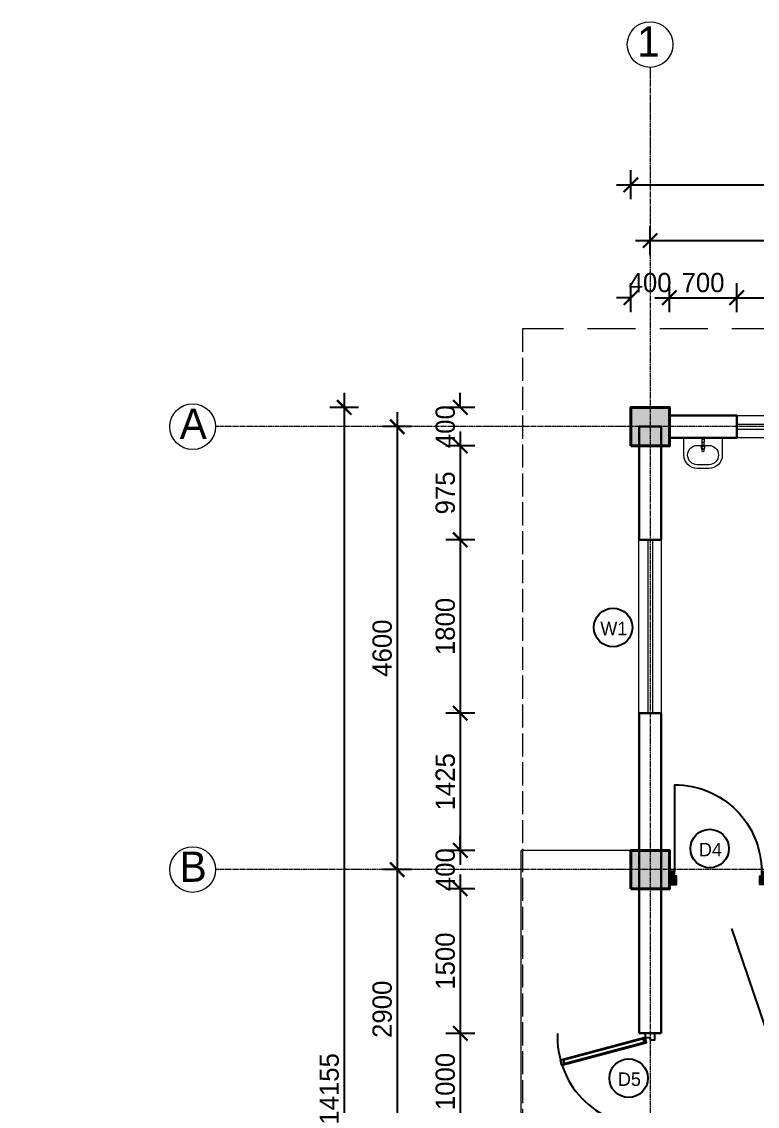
# Model space of a CAD drawing. Header units: inches. Extents: x -3071 to 2534411, y -17796 to 388172.
# Drawn here: x 1604222 to 1611865, y 305637 to 316900 of the extents above; entities that cross this region are included whole.
import ezdxf
from ezdxf.enums import TextEntityAlignment as Align

# ---------------------------------------------------------------- set-up
doc = ezdxf.new("R2010")
doc.units = ezdxf.units.IN
doc.header["$MEASUREMENT"] = 0
for name, pattern in [('ACAD_ISO08W100', [36, 24, -3, 6, -3]), ('DASHED', [0.75, 0.5, -0.25]), ('Hidden', [15, 12, -3])]:
    doc.linetypes.add(name, pattern=pattern)
for name, color, linetype, lineweight in [('001-Archi- Opening', 90, 'Continuous', 25), ('001-Archi-Opening Tags', 14, 'Continuous', 25), ('001-Archi-Sanitary', 130, 'Continuous', 5), ('002-Archi- Opening', 90, 'Continuous', 25), ('A .09 overhang', 1, 'Continuous', 9), ('A .4 col', 5, 'Continuous', 40), ('A 0.13 dw', 3, 'Continuous', 13), ('A 0.13 IND DIM', 240, 'Continuous', 13), ('A 0.18 steps', 6, 'Continuous', 18), ('cen', 50, 'ACAD_ISO08W100', 5), ('dotted line', 1, 'DASHED', 9), ('Grid Tag', 6, 'Continuous', 20), ('p1 walls stone outline', 4, 'Continuous', 30)]:
    doc.layers.add(name, color=color, linetype=linetype, lineweight=lineweight)
doc.styles.add('Archi 100', font='GOTHIC.TTF', dxfattribs={"height": 200})
doc.styles.add('CG', font='GOTHIC.TTF', dxfattribs={"height": 40})
doc.styles.get("Standard").update_dxf_attribs({"font": 'GOTHIC.TTF'})
doc.dimstyles.new('Archi 100', dxfattribs={"dimtxt": 200, "dimasz": 150, "dimexe": 150, "dimexo": 300, "dimgap": 50, "dimtad": 1, "dimdec": 0, "dimrnd": 5, "dimzin": 0, "dimdsep": 46, "dimtxsty": 'Archi 100', "dimblk": 'ARCHTICK', "dimcen": 0.09, "dimdle": 150, "dimclrd": 256, "dimclre": 256, "dimclrt": 256, "dimadec": 0, "dimazin": 0, "dimtfac": 1, "dimtdec": 0, "dimtix": 1, "dimtofl": 0, "dimtmove": 0, "dimatfit": 3, "dimfxl": 150, "dimfxlon": 1, "dimtolj": 1, "dimtzin": 0, "dimlwd": -1, "dimlwe": -1, "dimarcsym": 0})

# ---------------------------------------------------------------- blocks, each defined once
blk = doc.blocks.new('W2')
at = {"layer": 'A 0.13 dw'}
for points in [[(143910, 195589), (143910, 195359), (142110, 195359), (142110, 195589)], [(142110, 195446), (143910, 195446), (143910, 195496), (142110, 195496)]]:
    blk.add_lwpolyline(points, close=True, dxfattribs=at)
blk = doc.blocks.new('grid')
at = {"layer": 'Grid Tag', "linetype": 'Continuous', "ltscale": 30}
blk.add_circle((51, 48), 264, dxfattribs=at)
blk.add_attdef('GRID', (-143, -93), '', height=200)
blk = doc.blocks.new('window tag')
blk.add_circle((0, 0), 200)
at = {"style": 'Archi 100', "flags": 1}
for tag, p in [('WIDTH', (15, 174.5)), ('HEIGHT', (-4.5, -348.5))]:
    blk.add_attdef(tag, p, '', height=200, dxfattribs=at)
at = {"style": 'Archi 100'}
blk.add_attdef('SYMBOL', text='', height=200, dxfattribs=at).set_placement((8, -10.5), align=Align.MIDDLE_CENTER)
blk = doc.blocks.new('tap bib short neck plan')
at = {"linetype": 'Continuous'}
blk.add_lwpolyline([(39, 10), (0, 10), (0, -10), (39, -10)], dxfattribs=at)
blk.add_lwpolyline([(74, -8), (95, -8, 1), (95, 8), (74, 8)], format="xyb", dxfattribs=at)
for radius in [20, 15]:
    blk.add_circle((56, 0), radius, dxfattribs=at)
blk = doc.blocks.new('washbasin plan 0400w with tap')
blk.add_lwpolyline([(60, 320, -0.312376), (60, 320), (-60, 320, 0.414214), (-200, 180), (-200, 0), (200, 0), (200, 180, 0.414214)], format="xyb", close=True)
blk.add_lwpolyline([(10, 80), (60, 80, 1), (60, 280), (-60, 280, 1), (-60, 80), (-10, 80)], format="xyb")
at = {"linetype": 'Continuous'}
for points in [[(-14, 45), (14, 45), (14, 15), (-14, 15)], [(-10, 15), (10, 15), (10, 0), (-10, 0)]]:
    blk.add_lwpolyline(points, close=True, dxfattribs=at)
at = {"ltscale": 100, "rotation": 90}
blk.add_blockref('tap bib short neck plan', (0, 45), dxfattribs=at)
blk = doc.blocks.new('*U718')
at = {"ltscale": 100}
for points in [[(5, 50), (5, -50), (55, -50), (55, 15), (40, 15), (40, 50)], [(745, 50), (745, -50), (695, -50), (695, 15), (710, 15), (710, 50)]]:
    blk.add_hatch(color=256, dxfattribs=at).paths.add_polyline_path(points)
blk.add_lwpolyline([(43, 50), (43, 716, -0.414214), (709, 50)], format="xyb", dxfattribs=at)
for points in [[(5, 50), (5, -50), (55, -50), (55, 15), (40, 15), (40, 50)], [(745, 50), (745, -50), (695, -50), (695, 15), (710, 15), (710, 50)]]:
    blk.add_lwpolyline(points, close=True)
blk = doc.blocks.new('nd4 plan')
for p, q in [((669, 921, 0), (720, 935, 0)), ((676, 895, 0), (669, 921, 0)), ((684, 897, 0), (720, 906, 0)), ((727, 908, 0), (720, 935, 0)), ((720, 906, 0), (727, 908, 0)), ((942, 75), (720, 906, 0)), ((956, 55), (727, 908, 0)), ((684, 897, 0), (676, 895, 0)), ((676, 895, 0), (899, 63)), ((899, 63), (676, 895, 0)), ((906, 65), (684, 897, 0)), ((950, 77), (899, 63)), ((899, 63), (905, 41)), ((905, 41), (956, 55)), ((906, 65), (942, 75))]:
    blk.add_line(p, q)
for points in [[(956, 5), (933, 5), (933, -45), (1000, -45), (1000, 55), (956, 55), (727, 908), (720, 935), (669, 921), (676, 895), (899, 63), (899, 63), (905, 41), (956, 55)], [(942, 75), (720, 906), (684, 897), (906, 65)], [(0, -45), (0, 55), (44, 55), (44, 5), (67, 5), (67, -45)]]:
    blk.add_lwpolyline(points, close=True)
blk.add_arc((956, 55), 912, 87.2417, 179.9999)
blk = doc.blocks.new('_ArchTick')
at = {"color": 0, "linetype": 'ByBlock', "const_width": 0.15}
blk.add_lwpolyline([(-0.5, -0.5), (0.5, 0.5)], dxfattribs=at)
blk = doc.blocks.new('*D1291')
at = {"transparency": 16777216}
for p, q in [((1610551, 313884), (1610551, 314184)), ((1610951, 313884), (1610951, 314184)), ((1610551, 314034), (1610401, 314034)), ((1610951, 314034), (1611101, 314034))]:
    blk.add_line(p, q, dxfattribs=at)
at = {"layer": 'Defpoints', "color": 0, "transparency": 16777216}
for p in [(1610951, 314034), (1610551, 312895), (1610951, 312895)]:
    blk.add_point(p, dxfattribs=at)
at = {"transparency": 16777216, "xscale": 150, "yscale": 150, "zscale": 150}
blk.add_blockref('_ArchTick', (1610551, 314034), dxfattribs=at)
at = {"transparency": 16777216, "xscale": 150, "yscale": 150, "zscale": 150, "rotation": 180}
blk.add_blockref('_ArchTick', (1610951, 314034), dxfattribs=at)
at = {"transparency": 16777216, "insert": (1610751, 314190), "char_height": 200, "attachment_point": 5, "style": 'Archi 100'}
blk.add_mtext('\\A1;400', dxfattribs=at)
blk = doc.blocks.new('*D1292')
at = {"transparency": 16777216}
for p, q in [((1610951, 313884), (1610951, 314184)), ((1611651, 313884), (1611651, 314184)), ((1610801, 314034), (1611801, 314034))]:
    blk.add_line(p, q, dxfattribs=at)
at = {"layer": 'Defpoints', "color": 0, "transparency": 16777216}
for p in [(1611651, 314034), (1610951, 312895), (1611651, 312810)]:
    blk.add_point(p, dxfattribs=at)
at = {"transparency": 16777216, "xscale": 150, "yscale": 150, "zscale": 150, "rotation": 180}
blk.add_blockref('_ArchTick', (1610951, 314034), dxfattribs=at)
at = {"transparency": 16777216, "xscale": 150, "yscale": 150, "zscale": 150}
blk.add_blockref('_ArchTick', (1611651, 314034), dxfattribs=at)
at = {"transparency": 16777216, "insert": (1611301, 314190), "char_height": 200, "attachment_point": 5, "style": 'Archi 100'}
blk.add_mtext('\\A1;700', dxfattribs=at)
blk = doc.blocks.new('*D1293')
at = {"transparency": 16777216}
for p, q in [((1611651, 313884), (1611651, 314184)), ((1613451, 313884), (1613451, 314184)), ((1611501, 314034), (1613601, 314034))]:
    blk.add_line(p, q, dxfattribs=at)
at = {"layer": 'Defpoints', "color": 0, "transparency": 16777216}
for p in [(1613451, 314034), (1611651, 312810), (1613451, 312810)]:
    blk.add_point(p, dxfattribs=at)
at = {"transparency": 16777216, "xscale": 150, "yscale": 150, "zscale": 150, "rotation": 180}
blk.add_blockref('_ArchTick', (1611651, 314034), dxfattribs=at)
at = {"transparency": 16777216, "xscale": 150, "yscale": 150, "zscale": 150}
blk.add_blockref('_ArchTick', (1613451, 314034), dxfattribs=at)
at = {"transparency": 16777216, "insert": (1612551, 314190), "char_height": 200, "attachment_point": 5, "style": 'Archi 100'}
blk.add_mtext('\\A1;1800', dxfattribs=at)
blk = doc.blocks.new('*D1334')
at = {"transparency": 16777216}
for p, q in [((1610751, 314477), (1610751, 314777)), ((1614351, 314477), (1614351, 314777)), ((1610601, 314627), (1614501, 314627))]:
    blk.add_line(p, q, dxfattribs=at)
at = {"layer": 'Defpoints', "color": 0, "transparency": 16777216}
for p in [(1614351, 314627), (1610751, 312895), (1614351, 312895)]:
    blk.add_point(p, dxfattribs=at)
at = {"transparency": 16777216, "xscale": 150, "yscale": 150, "zscale": 150, "rotation": 180}
blk.add_blockref('_ArchTick', (1610751, 314627), dxfattribs=at)
at = {"transparency": 16777216, "xscale": 150, "yscale": 150, "zscale": 150}
blk.add_blockref('_ArchTick', (1614351, 314627), dxfattribs=at)
at = {"transparency": 16777216, "insert": (1612551, 314782), "char_height": 200, "attachment_point": 5, "style": 'Archi 100'}
blk.add_mtext('\\A1;3600', dxfattribs=at)
blk = doc.blocks.new('*D1281')
at = {"transparency": 16777216}
for p, q in [((1610551, 315057), (1610551, 315357)), ((1649601, 315057), (1649601, 315357)), ((1610401, 315207), (1649751, 315207))]:
    blk.add_line(p, q, dxfattribs=at)
at = {"layer": 'Defpoints', "color": 0, "transparency": 16777216}
for p in [(1649601, 315207), (1610551, 312895), (1649601, 312895)]:
    blk.add_point(p, dxfattribs=at)
at = {"transparency": 16777216, "xscale": 150, "yscale": 150, "zscale": 150, "rotation": 180}
blk.add_blockref('_ArchTick', (1610551, 315207), dxfattribs=at)
at = {"transparency": 16777216, "xscale": 150, "yscale": 150, "zscale": 150}
blk.add_blockref('_ArchTick', (1649601, 315207), dxfattribs=at)
at = {"transparency": 16777216, "insert": (1630076, 315362), "char_height": 200, "attachment_point": 5, "style": 'Archi 100'}
blk.add_mtext('\\A1;39050', dxfattribs=at)
blk = doc.blocks.new('*D1344')
at = {"transparency": 16777216}
for p, q in [((1608779, 312895), (1608779, 313045)), ((1608929, 312895), (1608629, 312895)), ((1608929, 312495), (1608629, 312495)), ((1608779, 312495), (1608779, 312345))]:
    blk.add_line(p, q, dxfattribs=at)
at = {"layer": 'Defpoints', "color": 0, "transparency": 16777216}
for p in [(1610551, 312895), (1608779, 312495), (1610551, 312495)]:
    blk.add_point(p, dxfattribs=at)
at = {"transparency": 16777216, "xscale": 150, "yscale": 150, "zscale": 150}
for p, rotation in [((1608779, 312895), 270), ((1608779, 312495), 90)]:
    blk.add_blockref('_ArchTick', p, dxfattribs=dict(at, rotation=rotation))
at = {"transparency": 16777216, "insert": (1608624, 312695), "char_height": 200, "attachment_point": 5, "rotation": 90, "style": 'Archi 100'}
blk.add_mtext('\\A1;400', dxfattribs=at)
blk = doc.blocks.new('*D1345')
at = {"transparency": 16777216}
for p, q in [((1608779, 312645), (1608779, 311370)), ((1608929, 312495), (1608629, 312495)), ((1608929, 311520), (1608629, 311520))]:
    blk.add_line(p, q, dxfattribs=at)
at = {"layer": 'Defpoints', "color": 0, "transparency": 16777216}
for p in [(1610551, 312495), (1608779, 311520), (1610636, 311520)]:
    blk.add_point(p, dxfattribs=at)
at = {"transparency": 16777216, "xscale": 150, "yscale": 150, "zscale": 150}
for p, rotation in [((1608779, 312495), 90), ((1608779, 311520), 270)]:
    blk.add_blockref('_ArchTick', p, dxfattribs=dict(at, rotation=rotation))
at = {"transparency": 16777216, "insert": (1608624, 312007), "char_height": 200, "attachment_point": 5, "rotation": 90, "style": 'Archi 100'}
blk.add_mtext('\\A1;975', dxfattribs=at)
blk = doc.blocks.new('*D1346')
at = {"transparency": 16777216}
for p, q in [((1608779, 311670), (1608779, 309570)), ((1608929, 311520), (1608629, 311520)), ((1608929, 309720), (1608629, 309720))]:
    blk.add_line(p, q, dxfattribs=at)
at = {"layer": 'Defpoints', "color": 0, "transparency": 16777216}
for p in [(1610636, 311520), (1608779, 309720), (1610636, 309720)]:
    blk.add_point(p, dxfattribs=at)
at = {"transparency": 16777216, "xscale": 150, "yscale": 150, "zscale": 150}
for p, rotation in [((1608779, 311520), 90), ((1608779, 309720), 270)]:
    blk.add_blockref('_ArchTick', p, dxfattribs=dict(at, rotation=rotation))
at = {"transparency": 16777216, "insert": (1608624, 310620), "char_height": 200, "attachment_point": 5, "rotation": 90, "style": 'Archi 100'}
blk.add_mtext('\\A1;1800', dxfattribs=at)
blk = doc.blocks.new('*D1347')
at = {"transparency": 16777216}
for p, q in [((1608779, 309870), (1608779, 308145)), ((1608929, 309720), (1608629, 309720)), ((1608929, 308295), (1608629, 308295))]:
    blk.add_line(p, q, dxfattribs=at)
at = {"layer": 'Defpoints', "color": 0, "transparency": 16777216}
for p in [(1610636, 309720), (1608779, 308295), (1610551, 308295)]:
    blk.add_point(p, dxfattribs=at)
at = {"transparency": 16777216, "xscale": 150, "yscale": 150, "zscale": 150}
for p, rotation in [((1608779, 309720), 90), ((1608779, 308295), 270)]:
    blk.add_blockref('_ArchTick', p, dxfattribs=dict(at, rotation=rotation))
at = {"transparency": 16777216, "insert": (1608624, 309007), "char_height": 200, "attachment_point": 5, "rotation": 90, "style": 'Archi 100'}
blk.add_mtext('\\A1;1425', dxfattribs=at)
blk = doc.blocks.new('*D1348')
at = {"transparency": 16777216}
for p, q in [((1608779, 308295), (1608779, 308445)), ((1608929, 308295), (1608629, 308295)), ((1608929, 307895), (1608629, 307895)), ((1608779, 307895), (1608779, 307745))]:
    blk.add_line(p, q, dxfattribs=at)
at = {"layer": 'Defpoints', "color": 0, "transparency": 16777216}
for p in [(1610551, 308295), (1608779, 307895), (1610551, 307895)]:
    blk.add_point(p, dxfattribs=at)
at = {"transparency": 16777216, "xscale": 150, "yscale": 150, "zscale": 150}
for p, rotation in [((1608779, 308295), 270), ((1608779, 307895), 90)]:
    blk.add_blockref('_ArchTick', p, dxfattribs=dict(at, rotation=rotation))
at = {"transparency": 16777216, "insert": (1608624, 308095), "char_height": 200, "attachment_point": 5, "rotation": 90, "style": 'Archi 100'}
blk.add_mtext('\\A1;400', dxfattribs=at)
blk = doc.blocks.new('*D1349')
at = {"transparency": 16777216}
for p, q in [((1608779, 308045), (1608779, 306245)), ((1608929, 307895), (1608629, 307895)), ((1608929, 306395), (1608629, 306395))]:
    blk.add_line(p, q, dxfattribs=at)
at = {"layer": 'Defpoints', "color": 0, "transparency": 16777216}
for p in [(1610551, 307895), (1608779, 306395), (1610636, 306395)]:
    blk.add_point(p, dxfattribs=at)
at = {"transparency": 16777216, "xscale": 150, "yscale": 150, "zscale": 150}
for p, rotation in [((1608779, 307895), 90), ((1608779, 306395), 270)]:
    blk.add_blockref('_ArchTick', p, dxfattribs=dict(at, rotation=rotation))
at = {"transparency": 16777216, "insert": (1608624, 307145), "char_height": 200, "attachment_point": 5, "rotation": 90, "style": 'Archi 100'}
blk.add_mtext('\\A1;1500', dxfattribs=at)
blk = doc.blocks.new('*D1350')
at = {"transparency": 16777216}
for p, q in [((1608779, 306545), (1608779, 305245)), ((1608929, 306395), (1608629, 306395)), ((1608929, 305395), (1608629, 305395))]:
    blk.add_line(p, q, dxfattribs=at)
at = {"layer": 'Defpoints', "color": 0, "transparency": 16777216}
for p in [(1610636, 306395), (1608779, 305395), (1610551, 305395)]:
    blk.add_point(p, dxfattribs=at)
at = {"transparency": 16777216, "xscale": 150, "yscale": 150, "zscale": 150}
for p, rotation in [((1608779, 306395), 90), ((1608779, 305395), 270)]:
    blk.add_blockref('_ArchTick', p, dxfattribs=dict(at, rotation=rotation))
at = {"transparency": 16777216, "insert": (1608624, 305895), "char_height": 200, "attachment_point": 5, "rotation": 90, "style": 'Archi 100'}
blk.add_mtext('\\A1;1000', dxfattribs=at)
blk = doc.blocks.new('*D1358')
at = {"transparency": 16777216}
for p, q in [((1608123, 312845), (1608123, 307945)), ((1608273, 312695), (1607973, 312695)), ((1608273, 308095), (1607973, 308095))]:
    blk.add_line(p, q, dxfattribs=at)
at = {"layer": 'Defpoints', "color": 0, "transparency": 16777216}
for p in [(1610551, 312695), (1608123, 308095), (1610551, 308095)]:
    blk.add_point(p, dxfattribs=at)
at = {"transparency": 16777216, "xscale": 150, "yscale": 150, "zscale": 150}
for p, rotation in [((1608123, 312695), 90), ((1608123, 308095), 270)]:
    blk.add_blockref('_ArchTick', p, dxfattribs=dict(at, rotation=rotation))
at = {"transparency": 16777216, "insert": (1607968, 310395), "char_height": 200, "attachment_point": 5, "rotation": 90, "style": 'Archi 100'}
blk.add_mtext('\\A1;4600', dxfattribs=at)
blk = doc.blocks.new('*D1359')
at = {"transparency": 16777216}
for p, q in [((1608123, 308245), (1608123, 305045)), ((1608273, 308095), (1607973, 308095)), ((1608273, 305195), (1607973, 305195))]:
    blk.add_line(p, q, dxfattribs=at)
at = {"layer": 'Defpoints', "color": 0, "transparency": 16777216}
for p in [(1610551, 308095), (1608123, 305195), (1610751, 305195)]:
    blk.add_point(p, dxfattribs=at)
at = {"transparency": 16777216, "xscale": 150, "yscale": 150, "zscale": 150}
for p, rotation in [((1608123, 308095), 90), ((1608123, 305195), 270)]:
    blk.add_blockref('_ArchTick', p, dxfattribs=dict(at, rotation=rotation))
at = {"transparency": 16777216, "insert": (1607968, 306645), "char_height": 200, "attachment_point": 5, "rotation": 90, "style": 'Archi 100'}
blk.add_mtext('\\A1;2900', dxfattribs=at)
blk = doc.blocks.new('*D1283')
at = {"transparency": 16777216}
for p, q in [((1607573, 313045), (1607573, 298590)), ((1607723, 312895), (1607423, 312895)), ((1607723, 298740), (1607423, 298740))]:
    blk.add_line(p, q, dxfattribs=at)
at = {"layer": 'Defpoints', "color": 0, "transparency": 16777216}
for p in [(1610551, 312895), (1607573, 298740), (1610536, 298740)]:
    blk.add_point(p, dxfattribs=at)
at = {"transparency": 16777216, "xscale": 150, "yscale": 150, "zscale": 150}
for p, rotation in [((1607573, 312895), 90), ((1607573, 298740), 270)]:
    blk.add_blockref('_ArchTick', p, dxfattribs=dict(at, rotation=rotation))
at = {"transparency": 16777216, "insert": (1607418, 305818), "char_height": 200, "attachment_point": 5, "rotation": 90, "style": 'Archi 100'}
blk.add_mtext('\\A1;14155', dxfattribs=at)
blk = doc.blocks.new('*D1398')
at = {"transparency": 16777216}
for p, q in [((1652081, 312895), (1652081, 313045)), ((1651931, 312895), (1652231, 312895)), ((1651931, 312514), (1652231, 312514)), ((1652081, 312514), (1652081, 312364))]:
    blk.add_line(p, q, dxfattribs=at)
at = {"layer": 'Defpoints', "color": 0, "transparency": 16777216}
for p in [(1649601, 312895), (0, 312514), (1652081, 312514)]:
    blk.add_point(p, dxfattribs=at)
at = {"transparency": 16777216, "xscale": 150, "yscale": 150, "zscale": 150}
for p, rotation in [((1652081, 312895), 270), ((1652081, 312514), 90)]:
    blk.add_blockref('_ArchTick', p, dxfattribs=dict(at, rotation=rotation))
at = {"transparency": 16777216, "insert": (1651926, 312705), "char_height": 200, "attachment_point": 5, "rotation": 90, "style": 'Archi 100'}
blk.add_mtext('\\A1;380', dxfattribs=at)
blk = doc.blocks.new('*D1399')
at = {"transparency": 16777216}
for p, q in [((2480, 312664), (2480, 308145)), ((2330, 312514), (2630, 312514)), ((2630, 308295), (2330, 308295))]:
    blk.add_line(p, q, dxfattribs=at)
at = {"layer": 'Defpoints', "color": 0, "transparency": 16777216}
for p in [(0, 312514), (2480, 308295), (1649601, 308295)]:
    blk.add_point(p, dxfattribs=at)
at = {"transparency": 16777216, "xscale": 150, "yscale": 150, "zscale": 150}
for p, rotation in [((2480, 312514), 90), ((2480, 308295), 270)]:
    blk.add_blockref('_ArchTick', p, dxfattribs=dict(at, rotation=rotation))
at = {"transparency": 16777216, "insert": (2325, 310405), "char_height": 200, "attachment_point": 5, "rotation": 90, "style": 'Archi 100'}
blk.add_mtext('\\A1;4220', dxfattribs=at)
blk = doc.blocks.new('*D1627')
at = {"transparency": 16777216}
for p, q in [((1765924, 312897), (1765924, 313047)), ((1765774, 312897), (1766074, 312897)), ((1765774, 312516), (1766074, 312516)), ((1765924, 312516), (1765924, 312366))]:
    blk.add_line(p, q, dxfattribs=at)
at = {"layer": 'Defpoints', "color": 0, "transparency": 16777216}
for p in [(1764300, 312897), (0, 312516), (1765924, 312516)]:
    blk.add_point(p, dxfattribs=at)
at = {"transparency": 16777216, "xscale": 150, "yscale": 150, "zscale": 150}
for p, rotation in [((1765924, 312897), 270), ((1765924, 312516), 90)]:
    blk.add_blockref('_ArchTick', p, dxfattribs=dict(at, rotation=rotation))
at = {"transparency": 16777216, "insert": (1765769, 312706), "char_height": 200, "attachment_point": 5, "rotation": 90, "style": 'Archi 100'}
blk.add_mtext('\\A1;380', dxfattribs=at)
blk = doc.blocks.new('*D1628')
at = {"transparency": 16777216}
for p, q in [((1623, 312666), (1623, 308147)), ((1473, 312516), (1773, 312516)), ((1773, 308297), (1473, 308297))]:
    blk.add_line(p, q, dxfattribs=at)
at = {"layer": 'Defpoints', "color": 0, "transparency": 16777216}
for p in [(0, 312516), (1623, 308297), (1764300, 308297)]:
    blk.add_point(p, dxfattribs=at)
at = {"transparency": 16777216, "xscale": 150, "yscale": 150, "zscale": 150}
for p, rotation in [((1623, 312516), 90), ((1623, 308297), 270)]:
    blk.add_blockref('_ArchTick', p, dxfattribs=dict(at, rotation=rotation))
at = {"transparency": 16777216, "insert": (1468, 310406), "char_height": 200, "attachment_point": 5, "rotation": 90, "style": 'Archi 100'}
blk.add_mtext('\\A1;4220', dxfattribs=at)

msp = doc.modelspace()

# ---------------------------------------------------------------- hatches: boundary and pattern name
at = {"layer": 'A .4 col', "linetype": 'Continuous'}
h = msp.add_hatch(color=256, dxfattribs=at)
h.dxf.hatch_style = 1
h.paths.add_polyline_path([(1610551.17, 312495.24), (1610951.17, 312495.24), (1610951.17, 312895.24), (1610551.17, 312895.24)])
h = msp.add_hatch(color=256, dxfattribs=at)
h.dxf.hatch_style = 1
h.paths.add_polyline_path([(1610551.17, 307895.24), (1610951.17, 307895.24), (1610951.17, 308295.24), (1610551.17, 308295.24)])

# ---------------------------------------------------------------- linework, layer by layer
at = {"layer": 'A .09 overhang', "linetype": 'Hidden', "ltscale": 20}
msp.add_line((1609424.36, 313710.25), (1609424.36, 296758.68), dxfattribs=at)
at = {"layer": 'A .4 col', "linetype": 'Continuous'}
for points in [[(1610551.17, 312495.24), (1610951.17, 312495.24), (1610951.17, 312895.24), (1610551.17, 312895.24)], [(1610551.17, 307895.24), (1610951.17, 307895.24), (1610951.17, 308295.24), (1610551.17, 308295.24)]]:
    msp.add_lwpolyline(points, close=True, dxfattribs=at)
at = {"layer": 'A 0.18 steps'}
for p in [(1609411.35, 296940.25), (1610636.2, 308295.24)]:
    msp.add_line(p, (1609411.35, 308295.24), dxfattribs=at)
at = {"layer": 'cen', "ltscale": 2}
for p, q in [((1610751.17, 316425.62), (1610751.17, 291340.6)), ((1653916.17, 312695.24), (1606236.17, 312695.24)), ((1653916.17, 308095.24), (1606236.17, 308095.24))]:
    msp.add_line(p, q, dxfattribs=at)
at = {"layer": 'Defpoints'}
msp.add_lwpolyline([(1636481.01, 303130.32), (1624661.33, 302570.23), (1624753.42, 301440.87), (1621010.52, 301645.51), (1617811.32, 302815.24), (1616852.87, 301417.62), (1613201.16, 302781.72), (1611599.17, 307485.34)], dxfattribs=at)
at = {"layer": 'dotted line', "ltscale": 1000}
msp.add_line((1630101.17, 313710.25), (1609424.36, 313710.25), dxfattribs=at)
at = {"layer": 'p1 walls stone outline'}
for p, q in [((1610951.17, 312580.24), (1610951.17, 312810.24)), ((1611651.17, 312810.24), (1610951.17, 312810.24)), ((1611651.17, 312580.24), (1611651.17, 312810.24)), ((1610636.17, 312695.24), (1610636.17, 311519.55)), ((1610636.17, 312695.24), (1610866.17, 312695.24)), ((1610866.17, 312695.24), (1610866.17, 311519.55)), ((1611651.17, 312580.24), (1610951.17, 312580.24)), ((1610636.17, 311519.55), (1610866.17, 311519.55)), ((1610636.17, 309719.67), (1610636.17, 307895.24)), ((1610636.17, 309719.67), (1610866.17, 309719.67)), ((1610866.17, 309719.67), (1610866.17, 307895.24)), ((1610636.17, 307895.24), (1610636.17, 306395.24)), ((1610636.17, 307895.24), (1610866.17, 307895.24)), ((1610866.17, 307895.24), (1610866.17, 306395.24)), ((1610636.17, 306395.24), (1610866.17, 306395.24))]:
    msp.add_line(p, q, dxfattribs=at)

# ---------------------------------------------------------------- block references
ref = msp.add_blockref('grid', (1610704.94, 316619.81), dxfattribs=dict(xscale=0.8987445155798923, yscale=0.8987445155798923, zscale=0.8987445155798923))
ref.add_attrib('GRID', '1', (1610616.4, 316536.03), dxfattribs={"height": 314.56})
ref = msp.add_blockref('grid', (1605952.65, 312652.14), dxfattribs=dict(xscale=0.8987445155798923, yscale=0.8987445155798923, zscale=0.8987445155798923))
ref.add_attrib('GRID', 'A', (1605864.11, 312568.36), dxfattribs={"height": 314.56})
ref = msp.add_blockref('grid', (1605952.65, 308052.14), dxfattribs=dict(xscale=0.8987445155798923, yscale=0.8987445155798923, zscale=0.8987445155798923))
ref.add_attrib('GRID', 'B', (1605864.11, 307968.36), dxfattribs={"height": 314.56})
at = {"layer": '001-Archi- Opening', "rotation": 90}
msp.add_blockref('nd4 plan', (1610756.16, 305395.24), dxfattribs=at)
at = {"layer": '001-Archi-Opening Tags'}
ref = msp.add_blockref('window tag', (1610366.64, 310609.76), dxfattribs=at)
ref.add_attrib('SYMBOL', 'W1', dxfattribs={"layer": '0', "height": 140, "style": 'CG'}).set_placement((1610374.64, 310599.26), align=Align.MIDDLE_CENTER)
ref = msp.add_blockref('window tag', (1611370.42, 308313.81), dxfattribs=at)
ref.add_attrib('SYMBOL', 'D4', dxfattribs={"layer": '0', "height": 140, "style": 'CG'}).set_placement((1611378.42, 308303.31), align=Align.MIDDLE_CENTER)
ref = msp.add_blockref('window tag', (1610528, 305929.58), dxfattribs=at)
ref.add_attrib('SYMBOL', 'D5', dxfattribs={"layer": '0', "height": 140, "style": 'CG'}).set_placement((1610536, 305919.08), align=Align.MIDDLE_CENTER)
at = {"layer": '001-Archi-Sanitary', "xscale": -1, "rotation": 180}
msp.add_blockref('washbasin plan 0400w with tap', (1611301.17, 312580.24), dxfattribs=at)
at = {"layer": '002-Archi- Opening', "xscale": 1.351351351346239, "yscale": 1.351351351346239, "zscale": 1.351351351346239}
msp.add_blockref('*U718', (1610951.17, 308008.5), dxfattribs=at)
at = {"layer": 'A 0.13 IND DIM'}
msp.add_blockref('W2', (1469541.02, 117221.64), dxfattribs=at)
at = {"layer": 'A 0.13 IND DIM', "rotation": 90}
msp.add_blockref('W2', (1806224.77, 167609.4), dxfattribs=at)

# ---------------------------------------------------------------- dimensions: what is measured, and where the dimension line sits
for base, p1, p2, picture, middle in [((1649601.17, 315206.64), (1610551.17, 312895.24), (1649601.17, 312895.24), '*D1281', (1630076.17, 315361.67)), ((1614351.17, 314626.79), (1610751.17, 312895.24), (1614351.17, 312895.24), '*D1334', (1612551.17, 314781.82)), ((1610951.17, 314034.49), (1610551.17, 312895.24), (1610951.17, 312895.24), '*D1291', (1610751.17, 314189.52))]:
    dim = msp.add_linear_dim(base=base, p1=p1, p2=p2, dimstyle='Archi 100')
    dim.commit()
    dim.dimension.update_dxf_attribs({"geometry": picture, "text_midpoint": middle})
for base, p1, p2, picture, middle in [((1611651.28, 314034.49), (1610951.17, 312895.24), (1611651.28, 312810.24), '*D1292', (1611301.23, 314189.52)), ((1613451.17, 314034.49), (1611651.28, 312810.24), (1613451.17, 312810.24), '*D1293', (1612551.23, 314189.52))]:
    dim = msp.add_linear_dim(base=base, p1=p1, p2=p2, dimstyle='Archi 100', override={"dimtmove": 1})
    dim.commit()
    dim.dimension.update_dxf_attribs({"geometry": picture, "text_midpoint": middle})
for base, p1, p2, picture, middle in [((1765923.68, 312515.96), (1764300.46, 312896.78), (0, 312515.96), '*D1627', (1765768.65, 312706.37)), ((1652081.35, 312514.42), (1649601.17, 312895.24), (0, 312514.42), '*D1398', (1651926.32, 312704.83)), ((1607572.87, 298740.25), (1610551.17, 312895.24), (1610536.32, 298740.25), '*D1283', (1607417.84, 305817.75)), ((1608778.96, 312495.24), (1610551.17, 312895.24), (1610551.17, 312495.24), '*D1344', (1608623.93, 312695.24)), ((1608123.25, 308095.24), (1610551.17, 312695.24), (1610551.17, 308095.24), '*D1358', (1607968.22, 310395.24))]:
    dim = msp.add_linear_dim(base=base, p1=p1, p2=p2, angle=90, dimstyle='Archi 100')
    dim.commit()
    dim.dimension.update_dxf_attribs({"geometry": picture, "text_midpoint": middle})
for base, p1, p2, picture, middle in [((1623.21, 308296.78), (0, 312515.96), (1764300.46, 308296.78), '*D1628', (1468.18, 310406.37)), ((2480.18, 308295.24), (0, 312514.42), (1649601.17, 308295.24), '*D1399', (2325.15, 310404.83)), ((1608778.96, 311519.55), (1610551.17, 312495.24), (1610636.17, 311519.55), '*D1345', (1608623.93, 312007.4)), ((1608778.96, 309719.67), (1610636.17, 311519.55), (1610636.17, 309719.67), '*D1346', (1608623.93, 310619.61)), ((1608778.96, 308295.24), (1610636.17, 309719.67), (1610551.17, 308295.24), '*D1347', (1608623.93, 309007.46)), ((1608778.96, 307895.24), (1610551.17, 308295.24), (1610551.17, 307895.24), '*D1348', (1608623.93, 308095.24)), ((1608123.25, 305195.24), (1610551.17, 308095.24), (1610751.17, 305195.24), '*D1359', (1607968.22, 306645.24)), ((1608778.96, 306395.24), (1610551.17, 307895.24), (1610636.17, 306395.24), '*D1349', (1608623.93, 307145.24)), ((1608778.96, 305395.24), (1610636.17, 306395.24), (1610551.17, 305395.24), '*D1350', (1608623.93, 305895.24))]:
    dim = msp.add_linear_dim(base=base, p1=p1, p2=p2, angle=90, dimstyle='Archi 100', override={"dimtmove": 1})
    dim.commit()
    dim.dimension.update_dxf_attribs({"geometry": picture, "text_midpoint": middle})

doc.saveas('drawing.dxf')
